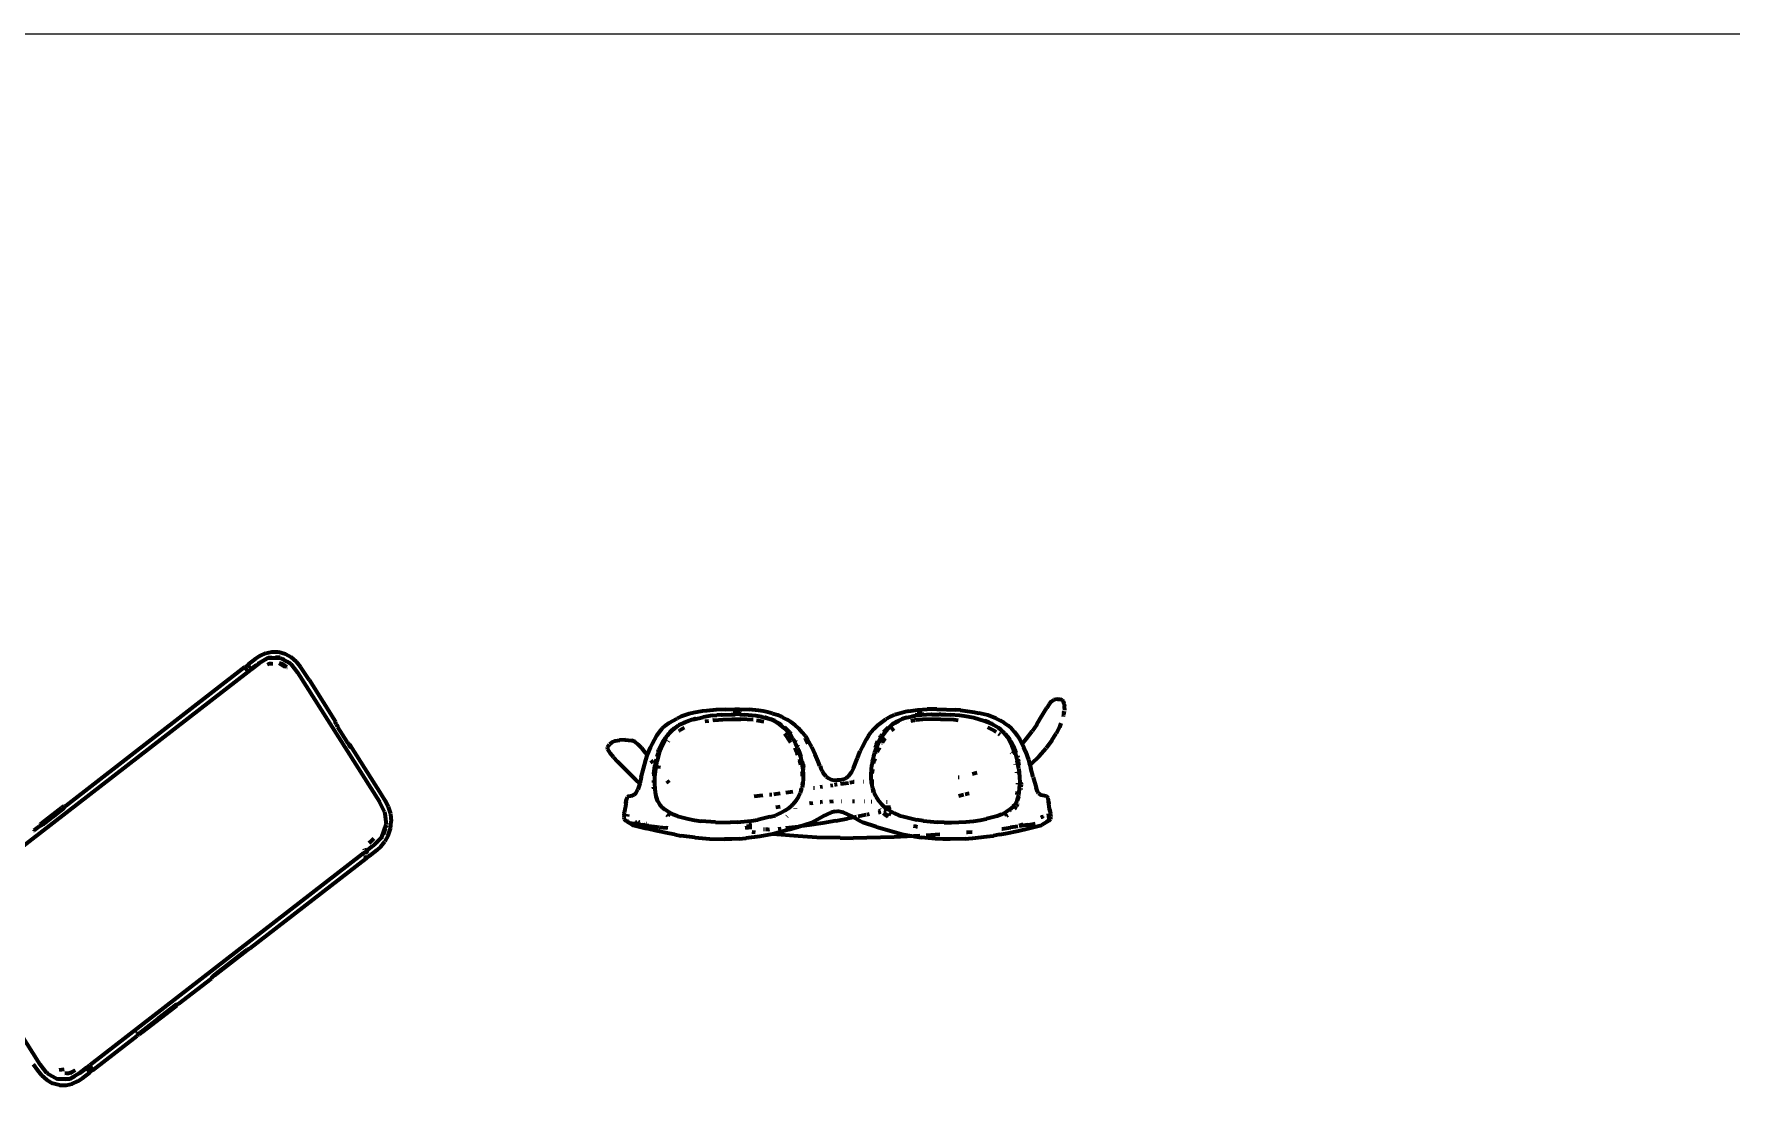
# Model space of a CAD drawing. Header units: millimetres. Extents: x 4307 to 31003, y 2809 to 20009.
# Drawn here: x 14194 to 14712, y 9439 to 9765 of the extents above; entities that cross this region are included whole.
import ezdxf

# ---------------------------------------------------------------- set-up
doc = ezdxf.new("R2010")
doc.units = ezdxf.units.MM
doc.layers.add('ProfileEdges', color=7, linetype='Continuous')

msp = doc.modelspace()

# ---------------------------------------------------------------- linework, layer by layer
for p, q in [((14259.84, 9570.76), (14259.45, 9571.37)), ((14403.59, 9556.39), (14404.75, 9556.51)), ((14199.21, 9526.06), (14202.91, 9528.93)), ((14203.1, 9528.56), (14202.87, 9528.25)), ((14195.48, 9523.18), (14196.45, 9523.93)), ((14195.69, 9522.83), (14195.64, 9522.83)), ((14195.77, 9522.89), (14195.69, 9522.83)), ((14195.97, 9522.97), (14196.1, 9523.02)), ((14294.56, 9513.7), (14294.18, 9514.31)), ((14295.04, 9512.95), (14295, 9513)), ((14295.5, 9514.43), (14295.78, 9513.97)), ((14231.73, 9463.96), (14236.37, 9467.55)), ((14237.16, 9468.17), (14237.33, 9468.3)), ((14228.03, 9461.09), (14225.52, 9459.15)), ((14225.36, 9459.28), (14225.4, 9459.34)), ((14225.41, 9459.37), (14225.58, 9459.58)), ((14201.43, 9448.6), (14201.86, 9448.66))]:
    msp.add_line(p, q)
msp.add_lwpolyline([(13395.19, 9764.66), (15918.46, 9764.66), (15918.46, 8520), (13395.19, 8520)], close=True)
at = {"layer": 'ProfileEdges', "lineweight": 211}
for p, q in [((14262.7, 9574.77), (14261.28, 9573.88)), ((14262.7, 9574.77), (14264.36, 9575.57)), ((14264.36, 9575.57), (14266.25, 9576.03)), ((14266.25, 9576.03), (14268.32, 9576)), ((14268.32, 9576), (14270.35, 9575.46)), ((14270.35, 9575.46), (14272.17, 9574.41)), ((14258.99, 9569.9), (14175.54, 9505.28)), ((14203.34, 9529.04), (14258.04, 9571.4)), ((14258.07, 9571.35), (14258.04, 9571.4)), ((14258.97, 9572.13), (14258.07, 9571.35)), ((14258.9, 9570.04), (14258.07, 9571.35)), ((14258.9, 9570.04), (14259.48, 9570.47)), ((14258.9, 9570.04), (14258.99, 9569.9)), ((14261.28, 9573.88), (14258.97, 9572.13)), ((14258.97, 9572.13), (14259.45, 9571.37)), ((14259.92, 9570.63), (14258.99, 9569.9)), ((14259.48, 9570.47), (14259.84, 9570.76)), ((14259.92, 9570.63), (14259.84, 9570.76)), ((14259.9, 9570.79), (14261.55, 9572.06)), ((14259.92, 9570.63), (14262.44, 9572.57)), ((14262.12, 9572.5), (14262.34, 9572.67)), ((14262.34, 9572.67), (14265.09, 9574.27)), ((14265.18, 9574.15), (14262.44, 9572.57)), ((14264.96, 9572.2), (14265.33, 9572.37)), ((14264.97, 9572.35), (14265.33, 9572.37)), ((14265.09, 9574.27), (14266.23, 9574.32)), ((14265.18, 9574.15), (14268.84, 9574.22)), ((14265.33, 9572.37), (14265.57, 9572.48)), ((14265.33, 9572.37), (14266.57, 9572.44)), ((14265.57, 9572.48), (14266.1, 9572.58)), ((14267.38, 9574.36), (14268.77, 9574.42)), ((14269.66, 9572.17), (14268.52, 9572.56)), ((14268.52, 9572.56), (14270.28, 9571.47)), ((14268.77, 9574.42), (14268.82, 9574.39)), ((14268.84, 9574.22), (14270.84, 9573.06)), ((14269.47, 9573.99), (14269.98, 9573.67)), ((14270.83, 9571.38), (14269.66, 9572.17)), ((14270.83, 9571.38), (14270.87, 9571.34)), ((14272, 9572.41), (14270.84, 9573.06)), ((14271.02, 9573.02), (14272, 9572.41)), ((14272, 9572.41), (14272.05, 9572.36)), ((14272.05, 9572.36), (14274.07, 9569.7)), ((14273.74, 9573.01), (14272.17, 9574.41)), ((14275.03, 9571.41), (14273.74, 9573.01)), ((14274.07, 9569.7), (14299.06, 9530.22)), ((14277.63, 9567.45), (14275.03, 9571.41)), ((14277.63, 9567.45), (14285.71, 9554.64)), ((14503.54, 9560.06), (14502.8, 9558.93)), ((14504.19, 9560.85), (14503.54, 9560.06)), ((14504.19, 9560.85), (14504.94, 9561.35)), ((14506.07, 9561.56), (14504.94, 9561.35)), ((14506.07, 9561.56), (14506.98, 9561.58)), ((14506.98, 9561.58), (14507.54, 9561.35)), ((14507.54, 9561.35), (14507.85, 9560.9)), ((14507.85, 9560.9), (14508.07, 9560.28)), ((14508.07, 9560.28), (14508.24, 9559.44)), ((14508.25, 9558.73), (14508.24, 9559.44)), ((14285.52, 9554.49), (14285.61, 9554.56)), ((14285.64, 9554.3), (14285.67, 9554.47)), ((14285.7, 9554.6), (14285.71, 9554.64)), ((14285.78, 9554.3), (14285.7, 9554.6)), ((14285.89, 9553.86), (14285.78, 9554.3)), ((14386.45, 9553.54), (14387.57, 9554.37)), ((14387.57, 9554.37), (14389.96, 9555.72)), ((14391.2, 9556.25), (14389.96, 9555.72)), ((14391.74, 9554.2), (14390.51, 9553.59)), ((14390.51, 9553.59), (14391.09, 9553.96)), ((14392.15, 9554.47), (14391.09, 9553.96)), ((14392.41, 9556.7), (14391.2, 9556.25)), ((14393.35, 9554.88), (14391.74, 9554.2)), ((14392.15, 9554.47), (14391.74, 9554.2)), ((14392.28, 9554.51), (14392.15, 9554.47)), ((14392.28, 9554.51), (14393.36, 9554.95)), ((14393.68, 9557.07), (14392.41, 9556.7)), ((14394.41, 9555.26), (14393.35, 9554.88)), ((14394.96, 9557.38), (14393.68, 9557.07)), ((14394.96, 9555.4), (14394.41, 9555.26)), ((14397.67, 9557.87), (14394.96, 9557.38)), ((14394.96, 9555.4), (14397.94, 9556.13)), ((14395.63, 9555.64), (14394.96, 9555.4)), ((14395.69, 9555.66), (14395.63, 9555.64)), ((14399.06, 9558.06), (14397.67, 9557.87)), ((14400.73, 9556.55), (14397.94, 9556.13)), ((14399.51, 9554.89), (14398.47, 9554.72)), ((14401.86, 9558.32), (14399.06, 9558.06)), ((14400.73, 9556.55), (14402.1, 9556.69)), ((14401.3, 9555.18), (14400.85, 9555.11)), ((14401.3, 9555.18), (14403.97, 9555.42)), ((14404.66, 9558.47), (14401.86, 9558.32)), ((14403.48, 9556.77), (14402.1, 9556.69)), ((14403.48, 9556.77), (14407.65, 9556.91)), ((14403.71, 9556.82), (14406.47, 9556.92)), ((14403.97, 9555.42), (14406.67, 9555.52)), ((14404.66, 9558.47), (14407.54, 9558.53)), ((14406.47, 9556.92), (14407.65, 9556.91)), ((14406.67, 9555.52), (14409.4, 9555.52)), ((14407.54, 9558.53), (14409.01, 9558.53)), ((14407.65, 9556.91), (14407.79, 9556.95)), ((14407.72, 9557.71), (14407.71, 9557.78)), ((14407.71, 9557.78), (14407.99, 9557.77)), ((14407.81, 9557.27), (14407.73, 9557.67)), ((14409.12, 9556.86), (14407.79, 9556.95)), ((14409.27, 9557.27), (14407.81, 9557.27)), ((14409.01, 9558.53), (14411.93, 9558.43)), ((14409.12, 9556.86), (14410.63, 9556.81)), ((14409.25, 9557.38), (14409.27, 9557.27)), ((14413.17, 9555.3), (14409.4, 9555.52)), ((14414.03, 9556.48), (14410.63, 9556.81)), ((14414.83, 9558.15), (14411.93, 9558.43)), ((14415.86, 9556.14), (14414.03, 9556.48)), ((14414.19, 9555.16), (14415.82, 9554.9)), ((14414.4, 9556.54), (14416.88, 9555.98)), ((14416.22, 9557.93), (14414.83, 9558.15)), ((14415.82, 9554.9), (14416.44, 9554.74)), ((14415.86, 9556.14), (14417.73, 9555.68)), ((14417.7, 9557.62), (14416.22, 9557.93)), ((14417.15, 9555.95), (14416.88, 9556.02)), ((14416.88, 9555.98), (14417.73, 9555.68)), ((14417.15, 9555.95), (14418.46, 9555.5)), ((14419.1, 9557.24), (14417.7, 9557.62)), ((14417.73, 9555.68), (14418.17, 9555.54)), ((14418.17, 9555.54), (14419.45, 9554.97)), ((14419.78, 9554.93), (14418.46, 9555.5)), ((14419.1, 9557.24), (14420.6, 9556.75)), ((14419.54, 9554.94), (14419.45, 9554.97)), ((14419.82, 9554.77), (14419.54, 9554.94)), ((14419.78, 9554.93), (14421.05, 9554.24)), ((14421.2, 9553.89), (14419.82, 9554.77)), ((14420.69, 9554.29), (14419.82, 9554.77)), ((14420.6, 9556.75), (14421.97, 9556.16)), ((14420.69, 9554.29), (14421.86, 9553.49)), ((14421.85, 9553.69), (14421.05, 9554.24)), ((14422.06, 9556.11), (14421.97, 9556.16)), ((14422.06, 9556.11), (14423.45, 9555.4)), ((14424.78, 9554.55), (14423.45, 9555.4)), ((14425.98, 9553.63), (14424.78, 9554.55)), ((14451.24, 9553.63), (14452.42, 9554.59)), ((14452.42, 9554.59), (14453.67, 9555.45)), ((14455, 9556.16), (14453.67, 9555.45)), ((14455.77, 9553.96), (14454.3, 9552.66)), ((14455, 9556.16), (14456.37, 9556.75)), ((14456.46, 9554.29), (14455.35, 9553.49)), ((14455.77, 9553.96), (14455.36, 9553.72)), ((14457.07, 9554.79), (14455.77, 9553.96)), ((14456.09, 9554.24), (14455.77, 9553.96)), ((14457.07, 9554.79), (14456.09, 9554.24)), ((14457.82, 9557.24), (14456.37, 9556.75)), ((14456.46, 9554.29), (14457.65, 9554.97)), ((14457.4, 9555.01), (14457.07, 9554.79)), ((14458.36, 9555.4), (14457.4, 9555.01)), ((14457.43, 9554.98), (14458.36, 9555.4)), ((14458.89, 9555.54), (14457.65, 9554.97)), ((14459.28, 9557.59), (14457.82, 9557.24)), ((14458.36, 9555.4), (14458.57, 9555.5)), ((14459.09, 9555.66), (14458.57, 9555.5)), ((14458.89, 9555.54), (14459.09, 9555.66)), ((14459.09, 9555.66), (14459.17, 9555.68)), ((14459.15, 9555.73), (14460.13, 9555.98)), ((14459.15, 9555.73), (14459.17, 9555.68)), ((14460.13, 9555.98), (14459.17, 9555.68)), ((14460.62, 9557.93), (14459.28, 9557.59)), ((14459.91, 9554.55), (14459.88, 9554.54)), ((14460.13, 9555.98), (14461.63, 9556.32)), ((14460.62, 9557.93), (14462, 9558.15)), ((14461.27, 9554.92), (14462.42, 9555.13)), ((14461.63, 9556.32), (14462.57, 9556.54)), ((14462.78, 9556.52), (14461.63, 9556.32)), ((14462, 9558.15), (14463.44, 9558.32)), ((14462.74, 9555.17), (14462.42, 9555.13)), ((14464.54, 9556.71), (14462.78, 9556.52)), ((14464.92, 9555.4), (14462.88, 9555.18)), ((14463.23, 9557.06), (14463.26, 9557.31)), ((14464.66, 9557.17), (14463.23, 9557.06)), ((14463.44, 9558.32), (14466.34, 9558.5)), ((14467.65, 9556.91), (14464.54, 9556.71)), ((14464.7, 9557.48), (14464.66, 9557.17)), ((14470.35, 9555.52), (14464.92, 9555.4)), ((14469.29, 9558.53), (14466.34, 9558.5)), ((14467.7, 9556.9), (14467.65, 9556.91)), ((14467.7, 9556.9), (14470, 9556.91)), ((14469.29, 9558.53), (14472.21, 9558.47)), ((14470.48, 9556.92), (14470, 9556.91)), ((14470.35, 9555.52), (14474.43, 9555.32)), ((14470.48, 9556.92), (14470.58, 9556.91)), ((14470.58, 9556.91), (14470.66, 9556.91)), ((14470.66, 9556.91), (14473.39, 9556.8)), ((14470.66, 9556.91), (14471.96, 9556.91)), ((14472.21, 9558.47), (14475.06, 9558.32)), ((14476.18, 9556.55), (14473.39, 9556.8)), ((14474.43, 9555.32), (14475.8, 9555.16)), ((14476.47, 9558.18), (14475.06, 9558.32)), ((14477.59, 9556.37), (14476.18, 9556.55)), ((14476.47, 9558.18), (14477.92, 9558.06)), ((14480.53, 9555.83), (14477.59, 9556.37)), ((14477.92, 9558.06), (14480.75, 9557.65)), ((14483.77, 9554.91), (14480.53, 9555.83)), ((14480.75, 9557.65), (14482.11, 9557.35)), ((14484.78, 9556.7), (14482.11, 9557.35)), ((14485.46, 9554.26), (14483.77, 9554.91)), ((14485.03, 9554.51), (14483.91, 9554.95)), ((14487.33, 9555.72), (14484.78, 9556.7)), ((14485.46, 9554.26), (14485.03, 9554.51)), ((14485.46, 9554.26), (14486.6, 9553.7)), ((14486.1, 9554.01), (14485.46, 9554.26)), ((14486.23, 9553.97), (14486.1, 9554.01)), ((14486.23, 9553.97), (14486.6, 9553.7)), ((14487.33, 9555.72), (14488.56, 9555.1)), ((14489.83, 9554.37), (14488.56, 9555.1)), ((14489.83, 9554.37), (14490.99, 9553.54)), ((14499.75, 9553.89), (14500.94, 9555.81)), ((14500.94, 9555.81), (14502.8, 9558.93)), ((14507.15, 9554.28), (14506.66, 9553.07)), ((14507.82, 9556.47), (14507.79, 9556.24)), ((14507.82, 9556.47), (14507.9, 9556.72)), ((14508.12, 9557.92), (14507.88, 9556.85)), ((14507.88, 9556.85), (14507.9, 9556.72)), ((14508.05, 9557.38), (14508.12, 9557.92)), ((14508.25, 9558.73), (14508.18, 9558.25)), ((14285.29, 9553.74), (14285.28, 9553.71)), ((14285.89, 9553.86), (14285.93, 9553.8)), ((14285.93, 9553.8), (14286.27, 9553.09)), ((14286.27, 9553.09), (14286.3, 9553.07)), ((14286.3, 9553.07), (14289.13, 9548.6)), ((14371.09, 9548.9), (14370.17, 9548.44)), ((14371.09, 9548.9), (14372.39, 9549.07)), ((14374.08, 9549.13), (14372.39, 9549.07)), ((14374.08, 9549.13), (14376.03, 9548.97)), ((14377.21, 9548.51), (14376.03, 9548.97)), ((14382.41, 9548.07), (14383.74, 9550.46)), ((14383.74, 9550.46), (14384.54, 9551.58)), ((14384.54, 9551.58), (14385.43, 9552.61)), ((14385.36, 9547.38), (14386.37, 9549.43)), ((14385.43, 9552.61), (14386.45, 9553.54)), ((14385.47, 9548.17), (14386.02, 9549.2)), ((14386.02, 9549.2), (14385.62, 9548.69)), ((14386.02, 9549.2), (14386.46, 9549.92)), ((14386.37, 9549.43), (14386.96, 9550.37)), ((14386.46, 9549.92), (14386.49, 9549.93)), ((14387.38, 9551.14), (14386.59, 9550.1)), ((14387.65, 9551.24), (14386.96, 9550.37)), ((14387.31, 9548.79), (14387.19, 9548.59)), ((14387.62, 9551.37), (14388.2, 9551.95)), ((14388.2, 9551.95), (14387.62, 9551.41)), ((14388.43, 9552.05), (14387.65, 9551.24)), ((14388.2, 9551.95), (14389.09, 9552.7)), ((14388.72, 9552.45), (14388.2, 9551.95)), ((14390.18, 9553.39), (14388.43, 9552.05)), ((14388.72, 9552.45), (14389.09, 9552.7)), ((14389.09, 9552.7), (14390.15, 9553.42)), ((14389.09, 9552.7), (14390.18, 9553.39)), ((14390.18, 9553.39), (14390.15, 9553.42)), ((14390.18, 9553.39), (14390.51, 9553.59)), ((14390.53, 9551.94), (14390.65, 9552.03)), ((14392.13, 9552.8), (14390.65, 9552.03)), ((14422.74, 9552.59), (14421.2, 9553.89)), ((14422.93, 9552.56), (14421.86, 9553.49)), ((14423.41, 9552.44), (14422.72, 9553.02)), ((14424.17, 9551.1), (14422.74, 9552.59)), ((14423.31, 9550.34), (14422.84, 9550.95)), ((14423.89, 9551.53), (14422.93, 9552.56)), ((14423.83, 9549.62), (14423.31, 9550.34)), ((14424.39, 9551.39), (14423.41, 9552.44)), ((14423.89, 9549.53), (14423.86, 9549.57)), ((14423.89, 9551.53), (14424.17, 9551.1)), ((14424.73, 9548.39), (14423.89, 9549.53)), ((14425.11, 9549.82), (14424.17, 9551.1)), ((14424.17, 9551.1), (14424.74, 9550.41)), ((14424.39, 9551.39), (14424.71, 9550.98)), ((14424.74, 9550.41), (14425.11, 9549.82)), ((14425.31, 9549.54), (14425.11, 9549.82)), ((14425.31, 9549.54), (14425.49, 9549.21)), ((14425.49, 9549.21), (14426.14, 9547.96)), ((14425.49, 9549.21), (14426.07, 9548.28)), ((14427.12, 9552.58), (14425.98, 9553.63)), ((14426.19, 9548.74), (14426.16, 9548.78)), ((14428.19, 9551.43), (14427.12, 9552.58)), ((14429.01, 9550.36), (14428.19, 9551.43)), ((14429.01, 9550.36), (14429.78, 9549.23)), ((14429.12, 9549.36), (14429.12, 9549.61)), ((14429.12, 9549.61), (14429.84, 9548.55)), ((14429.88, 9547.98), (14429.12, 9549.36)), ((14431.06, 9546.94), (14429.78, 9549.23)), ((14447.66, 9549.23), (14446.46, 9546.94)), ((14448.38, 9550.36), (14447.66, 9549.23)), ((14448.38, 9550.36), (14449.15, 9551.43)), ((14450.11, 9552.53), (14449.15, 9551.43)), ((14451.24, 9553.63), (14450.11, 9552.53)), ((14450.79, 9547.77), (14451.26, 9548.75)), ((14451.93, 9549.21), (14451.33, 9547.96)), ((14451.95, 9549.6), (14451.34, 9548.5)), ((14451.85, 9549.82), (14452.11, 9550.25)), ((14451.93, 9549.21), (14452.63, 9550.41)), ((14452.14, 9549.88), (14451.95, 9549.6)), ((14452.43, 9550.71), (14452.11, 9550.25)), ((14453.43, 9549.53), (14452.53, 9548.32)), ((14452.63, 9550.41), (14453.44, 9551.53)), ((14453.85, 9552.44), (14452.98, 9551.46)), ((14454.3, 9552.66), (14453.13, 9551.29)), ((14453.43, 9549.53), (14453.52, 9549.66)), ((14453.44, 9551.53), (14454.34, 9552.56)), ((14453.85, 9552.44), (14454.41, 9552.94)), ((14455.35, 9553.49), (14454.34, 9552.56)), ((14455.44, 9552.15), (14456.22, 9552.75)), ((14456.07, 9552.69), (14455.44, 9552.15)), ((14484.69, 9553.07), (14486.75, 9552.03)), ((14486.6, 9553.7), (14487.94, 9552.95)), ((14486.75, 9552.03), (14487.35, 9551.59)), ((14487.94, 9552.95), (14488.12, 9552.78)), ((14489.03, 9552.05), (14488.12, 9552.78)), ((14488.12, 9552.78), (14488.32, 9552.7)), ((14488.18, 9551), (14488.22, 9551.01)), ((14488.54, 9550.66), (14488.18, 9551)), ((14488.58, 9550.71), (14488.22, 9551.01)), ((14488.48, 9552.56), (14488.32, 9552.7)), ((14488.58, 9552.5), (14488.48, 9552.56)), ((14489.03, 9552.05), (14488.58, 9552.5)), ((14489.03, 9552.05), (14489.85, 9551.24)), ((14489.03, 9552.05), (14489.86, 9551.34)), ((14489.85, 9551.24), (14491.19, 9549.43)), ((14490.1, 9551.05), (14490.26, 9550.93)), ((14490.26, 9550.93), (14490.66, 9550.39)), ((14490.66, 9550.39), (14490.92, 9550.08)), ((14490.89, 9550.08), (14491.2, 9549.66)), ((14491.2, 9549.66), (14490.92, 9550.08)), ((14490.99, 9553.54), (14492.06, 9552.61)), ((14491.19, 9549.43), (14492.24, 9547.38)), ((14491.2, 9549.66), (14491.54, 9549.2)), ((14491.54, 9549.2), (14491.76, 9548.78)), ((14491.81, 9548.74), (14491.76, 9548.78)), ((14491.81, 9548.74), (14492.55, 9547.4)), ((14492.06, 9552.61), (14492.99, 9551.58)), ((14492.99, 9551.58), (14493.82, 9550.46)), ((14493.82, 9550.46), (14494.56, 9549.28)), ((14495.27, 9547.9), (14494.56, 9549.28)), ((14495.27, 9547.9), (14496.67, 9549.54)), ((14496.67, 9549.54), (14498.33, 9551.76)), ((14499.75, 9553.89), (14498.33, 9551.76)), ((14504.37, 9548.94), (14502.66, 9546.58)), ((14504.37, 9548.94), (14505.69, 9551.14)), ((14506.66, 9553.07), (14505.69, 9551.14)), ((14289.13, 9548.6), (14289.36, 9548.3)), ((14289.83, 9547.52), (14289.35, 9547.34)), ((14289.36, 9548.3), (14289.62, 9547.96)), ((14290, 9547.63), (14289.62, 9547.96)), ((14289.65, 9546.97), (14290.23, 9547.45)), ((14289.83, 9547.52), (14290.23, 9547.45)), ((14290.23, 9547.45), (14290, 9547.63)), ((14290.27, 9547.45), (14290.23, 9547.45)), ((14299.73, 9532.52), (14290.27, 9547.45)), ((14368.76, 9546.97), (14369.3, 9547.75)), ((14368.82, 9546.27), (14368.76, 9546.97)), ((14369.09, 9545.8), (14368.82, 9546.27)), ((14369.63, 9544.98), (14369.09, 9545.8)), ((14370.17, 9548.44), (14369.3, 9547.75)), ((14370.55, 9543.9), (14369.63, 9544.98)), ((14370.55, 9543.9), (14371.8, 9542.56)), ((14378.11, 9547.76), (14377.21, 9548.51)), ((14379.09, 9546.7), (14378.11, 9547.76)), ((14379.09, 9546.7), (14380.16, 9545.35)), ((14380.16, 9545.35), (14380.87, 9544.4)), ((14380.42, 9543.05), (14380.84, 9544.35)), ((14380.84, 9544.35), (14380.87, 9544.4)), ((14380.87, 9544.4), (14381.83, 9546.85)), ((14381.83, 9546.85), (14382.41, 9548.07)), ((14383.88, 9544.01), (14384.27, 9545.2)), ((14384.53, 9545.15), (14383.88, 9542.77)), ((14384.13, 9545.52), (14384.33, 9546.07)), ((14385.62, 9548.69), (14384.33, 9546.07)), ((14384.53, 9546), (14385.47, 9548.17)), ((14384.53, 9545.15), (14385.36, 9547.38)), ((14425.86, 9546.71), (14426.22, 9546.04)), ((14426.7, 9546.66), (14426.14, 9547.96)), ((14426.27, 9548.58), (14426.22, 9548.68)), ((14426.22, 9546.04), (14426.62, 9545.11)), ((14426.58, 9545.57), (14426.22, 9546.04)), ((14426.54, 9545.41), (14426.62, 9545.11)), ((14426.83, 9544.56), (14426.62, 9545.11)), ((14426.62, 9545.11), (14426.85, 9544.55)), ((14426.7, 9546.66), (14427.59, 9543.97)), ((14426.8, 9547.49), (14426.83, 9547.44)), ((14427.44, 9545.16), (14427.14, 9545.96)), ((14427.8, 9543.97), (14427.44, 9545.16)), ((14427.59, 9543.97), (14427.88, 9542.91)), ((14429.88, 9548.1), (14429.88, 9547.98)), ((14432.14, 9544.65), (14431.06, 9546.94)), ((14433.07, 9542.54), (14432.14, 9544.65)), ((14444.91, 9543.34), (14445, 9543.58)), ((14445, 9543.58), (14445.43, 9544.65)), ((14445.43, 9544.65), (14445.86, 9545.75)), ((14446.46, 9546.94), (14445.86, 9545.75)), ((14449.89, 9543.49), (14450.06, 9544.27)), ((14450.06, 9544.27), (14450.37, 9545.33)), ((14450.37, 9545.33), (14450.81, 9546.66)), ((14450.51, 9546.72), (14450.95, 9547.73)), ((14450.79, 9547.77), (14450.68, 9547.5)), ((14450.81, 9546.66), (14451.33, 9547.96)), ((14450.89, 9545.57), (14451.62, 9546.79)), ((14450.89, 9545.57), (14451.59, 9546.79)), ((14450.99, 9545.41), (14450.97, 9545.35)), ((14451.04, 9545.36), (14451.42, 9546.32)), ((14451.66, 9546.8), (14451.42, 9546.32)), ((14452.48, 9548.22), (14452.52, 9548.23)), ((14452.52, 9548.23), (14452.53, 9548.32)), ((14492.06, 9545.16), (14491.99, 9545.33)), ((14492.96, 9545.55), (14492.24, 9547.38)), ((14492.4, 9545.05), (14492.67, 9545.27)), ((14492.54, 9547.28), (14492.63, 9547.1)), ((14493.24, 9545.82), (14492.55, 9547.4)), ((14492.63, 9547.1), (14493.17, 9545.75)), ((14492.67, 9545.27), (14492.96, 9545.55)), ((14492.96, 9545.55), (14493.17, 9545.75)), ((14493.12, 9545.15), (14492.96, 9545.55)), ((14493.12, 9545.15), (14493.79, 9542.77)), ((14493.17, 9545.75), (14493.24, 9545.82)), ((14493.17, 9545.75), (14493.38, 9545.21)), ((14493.24, 9545.82), (14493.37, 9545.95)), ((14493.31, 9545.67), (14493.24, 9545.82)), ((14493.87, 9544.23), (14494.01, 9543.81)), ((14495.81, 9546.85), (14495.27, 9547.9)), ((14496.35, 9545.61), (14495.81, 9546.85)), ((14496.35, 9545.61), (14497.27, 9543.05)), ((14500.53, 9544.15), (14497.99, 9541.78)), ((14500.53, 9544.15), (14502.66, 9546.58)), ((14371.8, 9542.56), (14377.34, 9536.98)), ((14379.04, 9537.73), (14379.7, 9540.38)), ((14379.7, 9540.38), (14380.42, 9543.05)), ((14382.62, 9542.06), (14382.02, 9542.86)), ((14382.87, 9538.73), (14382.85, 9538.13)), ((14382.87, 9538.73), (14383.21, 9541.19)), ((14383.13, 9542.21), (14383.11, 9542.11)), ((14383.22, 9541.25), (14383.18, 9541.31)), ((14383.19, 9537.94), (14383.44, 9540.3)), ((14383.21, 9541.19), (14383.22, 9541.25)), ((14383.28, 9541.17), (14383.21, 9541.19)), ((14383.22, 9541.25), (14383.69, 9543.31)), ((14383.44, 9540.3), (14383.88, 9542.77)), ((14383.88, 9540.37), (14383.64, 9540.69)), ((14384.28, 9540.53), (14384.26, 9540.43)), ((14384.28, 9540.53), (14384.47, 9541.37)), ((14427.28, 9543.21), (14427.41, 9542.82)), ((14427.73, 9541.57), (14427.41, 9542.82)), ((14427.88, 9542.91), (14428.38, 9540.14)), ((14428.09, 9539.55), (14428.21, 9538.85)), ((14428.31, 9541.93), (14428.15, 9542.59)), ((14428.27, 9538.1), (14428.21, 9538.85)), ((14428.31, 9541.93), (14428.54, 9540.9)), ((14428.38, 9540.14), (14428.49, 9538.72)), ((14428.49, 9538.72), (14428.49, 9537.28)), ((14428.58, 9540.66), (14428.54, 9540.9)), ((14428.65, 9540.18), (14428.63, 9540.33)), ((14433.54, 9541.26), (14433.07, 9542.54)), ((14433.54, 9541.26), (14433.61, 9541.1)), ((14433.61, 9541.1), (14433.83, 9540.5)), ((14434.26, 9539.61), (14433.83, 9540.5)), ((14434.26, 9539.61), (14434.42, 9539.29)), ((14434.58, 9539.09), (14434.42, 9539.29)), ((14435.05, 9538.37), (14434.58, 9539.09)), ((14435.47, 9538.01), (14434.58, 9539.09)), ((14443.24, 9539.29), (14442.21, 9538.01)), ((14443.77, 9540.52), (14443.24, 9539.29)), ((14443.77, 9540.52), (14444.91, 9543.34)), ((14449.17, 9538.72), (14449.46, 9541.53)), ((14449.19, 9537.28), (14449.17, 9538.72)), ((14449.65, 9540.17), (14449.45, 9538.92)), ((14449.66, 9542.61), (14449.46, 9541.53)), ((14449.66, 9542.61), (14449.89, 9543.49)), ((14449.96, 9541.94), (14450.17, 9542.82)), ((14450.37, 9543.44), (14450.17, 9542.82)), ((14481.45, 9539.08), (14480.01, 9538.64)), ((14493.13, 9541.69), (14493.15, 9541.63)), ((14493.57, 9539.28), (14493.59, 9539.12)), ((14494.25, 9540.3), (14493.79, 9542.77)), ((14494.32, 9539.14), (14493.79, 9538.82)), ((14494, 9543.11), (14494.16, 9542.52)), ((14494.43, 9541.37), (14494.16, 9542.52)), ((14494.25, 9540.3), (14494.51, 9537.94)), ((14497.27, 9543.05), (14497.68, 9541.55)), ((14497.68, 9541.55), (14497.27, 9541.24)), ((14497.99, 9541.78), (14497.68, 9541.55)), ((14497.68, 9541.55), (14498, 9540.38)), ((14498.63, 9537.8), (14498, 9540.38)), ((14378.55, 9535.81), (14377.34, 9536.98)), ((14377.41, 9532.86), (14377.98, 9533.96)), ((14378.49, 9535.57), (14377.98, 9533.96)), ((14378.55, 9535.81), (14378.49, 9535.57)), ((14379.04, 9537.73), (14378.55, 9535.81)), ((14378.68, 9535.68), (14378.59, 9535.77)), ((14382.79, 9536.36), (14382.78, 9536.1)), ((14382.8, 9536.77), (14382.79, 9536.36)), ((14382.82, 9534.42), (14382.8, 9534.84)), ((14382.82, 9534.42), (14382.84, 9534.17)), ((14383.13, 9535.9), (14383.19, 9537.94)), ((14383.22, 9534.08), (14383.13, 9535.9)), ((14383.45, 9532.39), (14383.22, 9534.08)), ((14386.87, 9536.71), (14387.44, 9536.05)), ((14425.28, 9533.29), (14423.18, 9532.97)), ((14427.87, 9533.7), (14427.37, 9533.62)), ((14427.7, 9533.17), (14427.87, 9533.7)), ((14427.87, 9533.7), (14428.07, 9534.39)), ((14428.07, 9534.39), (14428.15, 9534.57)), ((14428.18, 9534.65), (14428.15, 9534.57)), ((14428.24, 9535.29), (14428.18, 9534.65)), ((14428.24, 9535.29), (14428.32, 9536.07)), ((14428.35, 9535.83), (14428.24, 9535.29)), ((14428.32, 9536.07), (14428.32, 9536.21)), ((14428.49, 9537.28), (14428.35, 9535.83)), ((14431.88, 9534.4), (14431.65, 9534.36)), ((14434.37, 9534.84), (14433.61, 9534.7)), ((14435.47, 9538.01), (14436.19, 9537.45)), ((14436.19, 9537.45), (14437.02, 9537.05)), ((14436.82, 9535.25), (14437.52, 9535.36)), ((14437.02, 9537.05), (14437.91, 9536.88)), ((14437.91, 9536.88), (14438.84, 9536.83)), ((14438.06, 9535.45), (14438.85, 9535.59)), ((14439.77, 9536.88), (14438.84, 9536.83)), ((14440.7, 9537.05), (14439.77, 9536.88)), ((14439.8, 9535.74), (14442.27, 9536.08)), ((14440.7, 9537.05), (14441.54, 9537.45)), ((14442.21, 9538.01), (14441.54, 9537.45)), ((14442.71, 9536.14), (14443.86, 9536.3)), ((14444.05, 9536.31), (14443.86, 9536.3)), ((14446.86, 9536.47), (14446.98, 9536.47)), ((14449.27, 9536.5), (14449.19, 9537.28)), ((14449.21, 9536.5), (14449.27, 9536.5)), ((14449.34, 9535.83), (14449.27, 9536.5)), ((14449.27, 9536.5), (14449.36, 9536.5)), ((14449.34, 9535.83), (14449.44, 9535.36)), ((14449.36, 9536.68), (14449.36, 9536.5)), ((14449.36, 9536.5), (14450.06, 9536.51)), ((14449.36, 9536.5), (14449.36, 9536.07)), ((14449.36, 9536.07), (14449.44, 9535.36)), ((14449.44, 9535.36), (14449.45, 9535.22)), ((14449.45, 9535.22), (14449.63, 9534.39)), ((14449.57, 9534.34), (14449.79, 9533.25)), ((14449.63, 9534.39), (14450.01, 9533.18)), ((14449.85, 9533.08), (14449.79, 9533.25)), ((14475.81, 9537.77), (14476.07, 9537.81)), ((14493.76, 9532.52), (14493.86, 9533.54)), ((14493.88, 9535.96), (14493.88, 9535.66)), ((14494.27, 9532.39), (14494.5, 9534.08)), ((14494.5, 9534.08), (14494.59, 9535.9)), ((14494.51, 9537.94), (14494.59, 9535.9)), ((14494.89, 9534.29), (14494.87, 9533.95)), ((14494.95, 9535.59), (14494.92, 9534.85)), ((14494.93, 9536.09), (14494.95, 9535.59)), ((14498.63, 9537.8), (14499.55, 9534.62)), ((14499.99, 9533.42), (14499.55, 9534.62)), ((14500.32, 9532.86), (14499.99, 9533.42)), ((14196.21, 9523.89), (14202.15, 9528.5)), ((14202.46, 9528.03), (14200.15, 9526.24)), ((14202.7, 9528.89), (14202.15, 9528.5)), ((14202.55, 9528.09), (14202.46, 9528.03)), ((14202.55, 9528.09), (14203.08, 9528.68)), ((14202.7, 9528.89), (14202.91, 9528.93)), ((14203.08, 9528.68), (14202.91, 9528.93)), ((14203.08, 9528.68), (14203.2, 9528.81)), ((14203.15, 9528.65), (14203.08, 9528.68)), ((14203.1, 9528.56), (14203.12, 9528.61)), ((14203.15, 9528.65), (14203.12, 9528.61)), ((14203.12, 9528.61), (14203.2, 9528.5)), ((14203.2, 9528.81), (14203.15, 9528.65)), ((14203.2, 9528.81), (14203.34, 9529.04)), ((14203.2, 9528.5), (14203.25, 9528.5)), ((14203.2, 9528.5), (14203.21, 9528.47)), ((14300.63, 9527.21), (14299.06, 9530.22)), ((14300.86, 9530.61), (14299.73, 9532.52)), ((14301.78, 9528.72), (14300.86, 9530.61)), ((14301.78, 9528.72), (14302.42, 9526.61)), ((14374.16, 9528.81), (14374.03, 9528.03)), ((14374.03, 9528.03), (14374.04, 9527.97)), ((14374.27, 9529.61), (14374.16, 9528.81)), ((14374.26, 9529.67), (14374.37, 9530.3)), ((14374.26, 9529.67), (14374.27, 9529.61)), ((14374.36, 9529.84), (14374.46, 9530.54)), ((14374.4, 9530.5), (14374.36, 9530.35)), ((14374.36, 9530.35), (14374.37, 9530.3)), ((14374.37, 9530.3), (14374.36, 9529.84)), ((14374.42, 9530.68), (14374.4, 9530.5)), ((14374.44, 9530.78), (14374.42, 9530.68)), ((14374.43, 9530.83), (14374.47, 9530.99)), ((14374.43, 9530.83), (14374.44, 9530.78)), ((14374.46, 9530.54), (14374.53, 9531.03)), ((14374.68, 9531.73), (14374.47, 9530.99)), ((14374.53, 9531.03), (14374.47, 9530.99)), ((14375.13, 9531.94), (14374.68, 9531.73)), ((14375.13, 9531.94), (14376.32, 9532.21)), ((14376.86, 9532.42), (14376.32, 9532.21)), ((14377.41, 9532.86), (14376.86, 9532.42)), ((14383.98, 9530.63), (14383.45, 9532.39)), ((14383.98, 9530.63), (14383.55, 9531.88)), ((14383.99, 9530.55), (14383.98, 9530.63)), ((14384.03, 9530.48), (14383.99, 9530.55)), ((14384.03, 9530.48), (14384.7, 9529.29)), ((14384.11, 9530.19), (14384.03, 9530.48)), ((14384.99, 9528.98), (14384.7, 9529.29)), ((14384.76, 9529.39), (14384.73, 9529.47)), ((14384.99, 9528.98), (14384.76, 9529.39)), ((14385.09, 9528.8), (14384.99, 9528.98)), ((14385.29, 9528.64), (14384.99, 9528.98)), ((14385.09, 9528.8), (14385.29, 9528.64)), ((14385.29, 9528.64), (14386.17, 9527.9)), ((14416.16, 9532.13), (14413.5, 9531.85)), ((14418.86, 9532.41), (14418.13, 9532.33)), ((14421.46, 9532.75), (14419.5, 9532.49)), ((14421.44, 9528.67), (14420.07, 9528.52)), ((14422.88, 9527.54), (14424.15, 9528.42)), ((14424.15, 9528.42), (14424.84, 9529.05)), ((14424.84, 9529.05), (14424.62, 9529.02)), ((14424.9, 9529.05), (14424.84, 9529.05)), ((14424.9, 9529.05), (14425.28, 9529.44)), ((14426.25, 9530.59), (14425.28, 9529.44)), ((14425.99, 9528.26), (14425.97, 9528.24)), ((14427.06, 9531.84), (14426.25, 9530.59)), ((14427.06, 9531.84), (14427.62, 9533)), ((14427.63, 9533.03), (14427.62, 9533)), ((14427.7, 9533.17), (14427.63, 9533.03)), ((14427.85, 9533.06), (14427.86, 9533.09)), ((14430.89, 9529.84), (14430.37, 9529.77)), ((14430.89, 9529.84), (14431.4, 9529.9)), ((14433.61, 9530.16), (14433.76, 9530.18)), ((14434.35, 9530.2), (14433.76, 9530.18)), ((14437.6, 9530.31), (14436.45, 9530.27)), ((14440.14, 9530.34), (14440.07, 9530.34)), ((14444.14, 9530.34), (14443.47, 9530.35)), ((14447.23, 9530.3), (14447.14, 9530.3)), ((14449.37, 9530.26), (14449.24, 9530.26)), ((14450.06, 9533.07), (14450.01, 9533.18)), ((14450.06, 9533.07), (14450.09, 9533)), ((14450.09, 9533), (14450.65, 9531.84)), ((14450.65, 9531.84), (14451.47, 9530.59)), ((14452.44, 9529.44), (14451.47, 9530.59)), ((14451.71, 9528.12), (14451.87, 9527.92)), ((14452.44, 9529.44), (14453.32, 9528.65)), ((14453.22, 9528.65), (14453.32, 9528.65)), ((14453.32, 9528.65), (14453.57, 9528.42)), ((14453.32, 9528.65), (14455.11, 9528.63)), ((14453.49, 9528.04), (14453.36, 9527.99)), ((14454.65, 9527.67), (14453.57, 9528.42)), ((14454.14, 9530.17), (14453.86, 9530.18)), ((14455.11, 9528.63), (14454.87, 9528.54)), ((14475.92, 9532.1), (14477.51, 9532.47)), ((14477.87, 9532.55), (14479.14, 9532.84)), ((14492.44, 9528.64), (14491.56, 9527.9)), ((14492.44, 9528.64), (14492.74, 9528.97)), ((14492.64, 9528.8), (14492.44, 9528.64)), ((14492.64, 9528.8), (14492.74, 9528.97)), ((14492.74, 9528.97), (14492.91, 9529.29)), ((14492.74, 9528.97), (14493.03, 9529.29)), ((14492.92, 9528.05), (14493.17, 9528.28)), ((14493.62, 9530.19), (14493.03, 9529.29)), ((14493.17, 9528.28), (14493.61, 9529.01)), ((14493.88, 9529.52), (14493.61, 9529.01)), ((14493.66, 9530.33), (14493.62, 9530.19)), ((14493.66, 9530.33), (14493.7, 9530.48)), ((14493.74, 9530.55), (14493.7, 9530.48)), ((14493.75, 9530.62), (14493.74, 9530.55)), ((14493.75, 9530.62), (14494.27, 9532.39)), ((14494.17, 9531.88), (14493.75, 9530.62)), ((14493.92, 9529.62), (14493.88, 9529.52)), ((14500.32, 9532.86), (14501.11, 9532.26)), ((14502.6, 9531.94), (14501.11, 9532.26)), ((14502.9, 9531.73), (14502.6, 9531.94)), ((14503.21, 9531.41), (14502.9, 9531.73)), ((14503.2, 9531.03), (14503.27, 9530.54)), ((14503.26, 9530.99), (14503.2, 9531.03)), ((14503.26, 9530.99), (14503.21, 9531.41)), ((14503.3, 9530.83), (14503.26, 9530.99)), ((14503.27, 9530.54), (14503.37, 9529.84)), ((14503.29, 9530.78), (14503.3, 9530.83)), ((14503.3, 9530.7), (14503.29, 9530.78)), ((14503.33, 9530.5), (14503.3, 9530.7)), ((14503.37, 9530.41), (14503.33, 9530.5)), ((14503.37, 9530.35), (14503.36, 9530.3)), ((14503.36, 9530.3), (14503.47, 9529.72)), ((14503.37, 9529.84), (14503.36, 9530.3)), ((14503.37, 9530.41), (14503.37, 9530.35)), ((14503.46, 9529.61), (14503.47, 9529.67)), ((14503.57, 9528.81), (14503.46, 9529.61)), ((14503.47, 9529.72), (14503.47, 9529.67)), ((14503.7, 9528.08), (14503.57, 9528.81)), ((14503.7, 9528.08), (14503.69, 9527.97)), ((14503.81, 9527.24), (14503.7, 9528.03)), ((14195.63, 9522.93), (14195.34, 9522.79)), ((14195.64, 9522.83), (14195.34, 9522.79)), ((14195.48, 9523.18), (14195.58, 9523.38)), ((14195.63, 9522.93), (14195.48, 9523.18)), ((14195.58, 9523.38), (14196.21, 9523.89)), ((14196.4, 9523.33), (14195.63, 9522.93)), ((14195.63, 9522.93), (14196, 9523.07)), ((14195.69, 9522.83), (14195.63, 9522.93)), ((14195.64, 9522.83), (14195.65, 9522.81)), ((14196.4, 9523.33), (14196, 9523.07)), ((14196.64, 9523.53), (14196.4, 9523.33)), ((14199.21, 9526.06), (14196.45, 9523.93)), ((14198.73, 9525.14), (14196.64, 9523.53)), ((14199.44, 9525.69), (14198.73, 9525.14)), ((14199.21, 9526.06), (14199.44, 9525.69)), ((14200.15, 9526.24), (14199.44, 9525.69)), ((14299.8, 9519.46), (14301.11, 9523.24)), ((14300.63, 9527.21), (14300.65, 9527.15)), ((14300.65, 9527.15), (14300.84, 9525.83)), ((14300.84, 9525.83), (14301.11, 9523.24)), ((14301.25, 9523.11), (14301.08, 9522.63)), ((14302.42, 9526.61), (14302.7, 9524.36)), ((14302.46, 9522.06), (14302.7, 9524.36)), ((14373.76, 9526.13), (14373.68, 9525.36)), ((14373.68, 9525.36), (14373.77, 9524.94)), ((14373.76, 9526.13), (14373.83, 9526.55)), ((14374.32, 9524.42), (14373.77, 9524.94)), ((14373.82, 9526.63), (14373.89, 9526.95)), ((14373.82, 9526.58), (14373.82, 9526.63)), ((14373.83, 9526.55), (14373.82, 9526.58)), ((14373.93, 9527.19), (14373.89, 9526.95)), ((14374.04, 9527.97), (14373.91, 9527.24)), ((14373.91, 9527.24), (14373.93, 9527.19)), ((14374.79, 9524.13), (14374.32, 9524.42)), ((14374.62, 9524.72), (14374.63, 9524.86)), ((14374.83, 9526.44), (14374.7, 9525.71)), ((14374.79, 9524.13), (14374.72, 9524.31)), ((14374.84, 9524.02), (14374.79, 9524.13)), ((14375.36, 9523.79), (14374.79, 9524.13)), ((14375.36, 9523.79), (14374.84, 9524.02)), ((14375.45, 9523.75), (14375.36, 9523.79)), ((14376.97, 9523.52), (14375.45, 9523.75)), ((14376.28, 9523.23), (14375.45, 9523.75)), ((14376.28, 9523.23), (14376.56, 9523.11)), ((14376.56, 9523.11), (14380.64, 9522.12)), ((14377.2, 9523.7), (14376.97, 9523.52)), ((14378.48, 9523.31), (14376.97, 9523.52)), ((14377.47, 9523.91), (14377.9, 9524.24)), ((14378.26, 9524), (14378.11, 9524.2)), ((14378.57, 9524.1), (14378.43, 9524)), ((14378.48, 9523.31), (14378.85, 9523.26)), ((14378.85, 9523.26), (14378.9, 9523.25)), ((14378.9, 9523.25), (14379.21, 9523.02)), ((14378.9, 9523.25), (14379.24, 9523.2)), ((14379.21, 9523.02), (14379.57, 9522.78)), ((14379.24, 9523.2), (14380.17, 9523.29)), ((14381.25, 9522.93), (14379.24, 9523.2)), ((14380.13, 9522.96), (14379.24, 9523.2)), ((14380.45, 9522.72), (14380.13, 9522.96)), ((14380.17, 9523.29), (14380.35, 9523.44)), ((14380.54, 9523.61), (14380.61, 9523.67)), ((14381.25, 9522.93), (14383.75, 9522.61)), ((14387.44, 9527.03), (14386.17, 9527.9)), ((14387.21, 9525.98), (14386.78, 9526.28)), ((14387.11, 9526.71), (14387.92, 9526.15)), ((14388.7, 9526.39), (14387.44, 9527.03)), ((14390.05, 9525.9), (14388.7, 9526.39)), ((14390.05, 9525.9), (14393.35, 9525)), ((14393.35, 9525), (14395.28, 9524.65)), ((14395.28, 9524.65), (14397.34, 9524.36)), ((14401.73, 9524.01), (14397.34, 9524.36)), ((14401.73, 9524.01), (14406.2, 9523.97)), ((14408.4, 9524.06), (14406.2, 9523.97)), ((14408.4, 9524.06), (14412.62, 9524.46)), ((14412.74, 9522.84), (14411.19, 9522.7)), ((14411.87, 9523.51), (14412.68, 9523.62)), ((14412.62, 9524.46), (14414.6, 9524.77)), ((14418.27, 9525.61), (14414.6, 9524.77)), ((14418.27, 9525.61), (14419.97, 9526.1)), ((14421.47, 9526.79), (14419.97, 9526.1)), ((14421.47, 9526.79), (14422.88, 9527.54)), ((14423.46, 9525.79), (14423.53, 9525.84)), ((14427.21, 9522.67), (14431.05, 9523.95)), ((14430.32, 9523.07), (14427.21, 9522.67)), ((14434.44, 9523.71), (14430.32, 9523.07)), ((14431.05, 9523.95), (14432.06, 9524.42)), ((14432.06, 9524.42), (14434.53, 9525.83)), ((14438.4, 9524.41), (14434.44, 9523.71)), ((14436.97, 9526.99), (14434.53, 9525.83)), ((14437.98, 9527.28), (14436.97, 9526.99)), ((14437.98, 9527.28), (14438.86, 9527.43)), ((14438.4, 9524.41), (14442.13, 9525.12)), ((14440.76, 9526.99), (14438.86, 9527.43)), ((14440.76, 9526.99), (14443.19, 9525.83)), ((14443.84, 9525.47), (14442.13, 9525.12)), ((14443.84, 9525.47), (14443.19, 9525.83)), ((14443.91, 9525.48), (14443.84, 9525.47)), ((14444.68, 9525.64), (14443.91, 9525.48)), ((14445.61, 9524.47), (14443.91, 9525.48)), ((14447.69, 9526.25), (14445.21, 9525.75)), ((14446.68, 9523.95), (14445.61, 9524.47)), ((14450.72, 9522.6), (14446.68, 9523.95)), ((14448.62, 9526.44), (14447.86, 9526.29)), ((14451.43, 9527.01), (14452.16, 9527.16)), ((14452.03, 9527.5), (14451.51, 9527.32)), ((14453.25, 9526.46), (14452.93, 9526.78)), ((14453.02, 9527.01), (14453.2, 9526.83)), ((14453.14, 9527.36), (14453.57, 9527.45)), ((14453.2, 9526.83), (14454.18, 9526.14)), ((14453.25, 9526.46), (14454.25, 9525.72)), ((14453.27, 9527.73), (14453.57, 9527.45)), ((14453.57, 9527.45), (14453.77, 9527.49)), ((14453.57, 9527.45), (14453.66, 9527.37)), ((14453.84, 9527.25), (14453.66, 9527.37)), ((14454.34, 9526.03), (14454.48, 9525.93)), ((14454.56, 9527.65), (14454.65, 9527.67)), ((14454.9, 9526.52), (14454.56, 9526.75)), ((14454.65, 9527.67), (14455.17, 9527.78)), ((14454.85, 9527.54), (14454.65, 9527.67)), ((14454.85, 9527.54), (14456.25, 9526.79)), ((14455.3, 9526.31), (14454.9, 9526.52)), ((14456.25, 9526.79), (14457.76, 9526.1)), ((14457.76, 9526.1), (14459.46, 9525.61)), ((14459.46, 9525.61), (14463.13, 9524.77)), ((14462.96, 9522.66), (14462.17, 9522.82)), ((14465.11, 9524.46), (14463.13, 9524.77)), ((14465.11, 9524.46), (14469.33, 9524.06)), ((14471.53, 9523.97), (14469.33, 9524.06)), ((14471.53, 9523.97), (14473.76, 9523.95)), ((14473.76, 9523.95), (14478.22, 9524.15)), ((14478.22, 9524.15), (14480.42, 9524.29)), ((14480.42, 9524.29), (14482.45, 9524.65)), ((14482.45, 9524.65), (14484.38, 9525)), ((14487.68, 9525.9), (14484.38, 9525)), ((14489.03, 9526.39), (14487.68, 9525.9)), ((14489.03, 9526.39), (14490.28, 9527.03)), ((14490.62, 9526.71), (14489.81, 9526.15)), ((14491.56, 9527.9), (14490.28, 9527.03)), ((14490.52, 9525.98), (14490.95, 9526.28)), ((14491.75, 9527.62), (14491.54, 9527.44)), ((14495.66, 9523.34), (14494.38, 9522.95)), ((14494.38, 9522.95), (14495.03, 9523.01)), ((14497.04, 9523.21), (14494.57, 9522.81)), ((14495.78, 9523.08), (14497.04, 9523.21)), ((14497.04, 9523.21), (14498.31, 9523.42)), ((14497.09, 9522.12), (14501.17, 9523.11)), ((14498.31, 9523.42), (14499.29, 9523.59)), ((14501.09, 9525.65), (14501.31, 9525.7)), ((14501.17, 9523.11), (14501.45, 9523.23)), ((14501.22, 9525.59), (14501.31, 9525.62)), ((14501.31, 9525.77), (14501.31, 9525.7)), ((14501.31, 9525.62), (14501.53, 9525.7)), ((14501.31, 9525.7), (14501.53, 9525.7)), ((14501.31, 9525.7), (14501.31, 9525.62)), ((14501.31, 9525.62), (14501.32, 9525.54)), ((14503.41, 9524.42), (14501.45, 9523.23)), ((14501.53, 9525.7), (14501.57, 9525.76)), ((14501.57, 9525.76), (14501.74, 9525.98)), ((14501.57, 9525.76), (14501.73, 9525.79)), ((14502.7, 9524.17), (14502.67, 9524.17)), ((14503.29, 9524.46), (14502.7, 9524.17)), ((14503.25, 9526.66), (14503.46, 9525.07)), ((14503.35, 9524.65), (14503.29, 9524.46)), ((14503.42, 9524.88), (14503.36, 9524.68)), ((14503.41, 9524.42), (14503.96, 9524.94)), ((14503.69, 9527.97), (14503.82, 9527.29)), ((14503.82, 9527.29), (14503.8, 9527.19)), ((14503.8, 9527.19), (14503.91, 9526.63)), ((14503.91, 9526.58), (14503.9, 9526.53)), ((14503.9, 9526.53), (14504.03, 9525.63)), ((14503.91, 9526.63), (14503.91, 9526.58)), ((14504, 9525.2), (14503.96, 9524.94)), ((14504, 9525.2), (14504.03, 9525.63)), ((14193.64, 9521.41), (14193.58, 9521.36)), ((14193.72, 9521.58), (14193.64, 9521.41)), ((14193.72, 9521.58), (14195.34, 9522.79)), ((14195.7, 9522.74), (14195.73, 9522.69)), ((14195.75, 9522.74), (14195.73, 9522.77)), ((14296.45, 9518.17), (14295.83, 9517.66)), ((14295.98, 9517.62), (14297.26, 9518.94)), ((14297.26, 9518.94), (14296.45, 9518.17)), ((14297.26, 9518.94), (14297.37, 9519)), ((14299.8, 9519.46), (14297.52, 9517.15)), ((14298.58, 9518.04), (14298.33, 9517.79)), ((14299.49, 9516.64), (14300.74, 9518.1)), ((14299.87, 9519.34), (14299.71, 9519.18)), ((14299.92, 9519.47), (14299.87, 9519.34)), ((14300.88, 9522.09), (14300.22, 9520.29)), ((14301.78, 9519.91), (14300.74, 9518.1)), ((14301.78, 9519.91), (14302.46, 9522.06)), ((14379.25, 9522.57), (14378.87, 9522.81)), ((14378.87, 9522.81), (14379.45, 9522.68)), ((14379.5, 9522.45), (14379.41, 9522.47)), ((14379.45, 9522.68), (14380.05, 9522.55)), ((14379.57, 9522.78), (14380.77, 9522.49)), ((14380.05, 9522.55), (14380.56, 9522.44)), ((14380.77, 9522.49), (14380.45, 9522.72)), ((14383.56, 9521.43), (14380.64, 9522.12)), ((14387.52, 9520.57), (14383.56, 9521.43)), ((14383.75, 9522.61), (14384.4, 9522.53)), ((14384.45, 9522.53), (14386.66, 9522.26)), ((14387.13, 9522.22), (14386.66, 9522.26)), ((14389.31, 9520.25), (14387.52, 9520.57)), ((14389.31, 9520.25), (14391.16, 9519.9)), ((14395.34, 9519.33), (14391.16, 9519.9)), ((14395.34, 9519.33), (14399.86, 9518.97)), ((14399.86, 9518.97), (14404.42, 9518.84)), ((14406.66, 9518.88), (14404.42, 9518.84)), ((14408.86, 9518.97), (14406.66, 9518.88)), ((14408.86, 9518.97), (14411.02, 9519.17)), ((14412.64, 9522.39), (14410.72, 9522.15)), ((14415.21, 9519.7), (14411.02, 9519.17)), ((14412.78, 9522.41), (14412.64, 9522.39)), ((14413.87, 9520.89), (14412.88, 9520.99)), ((14419.12, 9520.41), (14415.21, 9519.7)), ((14416.66, 9521.79), (14416.37, 9521.78)), ((14417.73, 9521.83), (14416.99, 9521.8)), ((14417.73, 9521.83), (14418.15, 9521.86)), ((14420.93, 9520.85), (14419.12, 9520.41)), ((14426.97, 9519.75), (14419.12, 9520.41)), ((14420.8, 9522.04), (14421.76, 9522.11)), ((14424.21, 9521.79), (14420.93, 9520.85)), ((14426.13, 9522.53), (14423.2, 9522.24)), ((14424.21, 9521.79), (14427.01, 9522.6)), ((14427.01, 9522.6), (14426.13, 9522.53)), ((14432.64, 9519.37), (14426.97, 9519.75)), ((14427.01, 9522.6), (14427.21, 9522.67)), ((14439.79, 9519.22), (14432.64, 9519.37)), ((14439.79, 9519.22), (14443.76, 9519.19)), ((14452.08, 9519.3), (14443.76, 9519.19)), ((14450.72, 9522.6), (14456.8, 9520.88)), ((14456.26, 9519.44), (14452.08, 9519.3)), ((14462.18, 9519.76), (14456.26, 9519.44)), ((14456.8, 9520.88), (14458.6, 9520.41)), ((14458.6, 9520.41), (14462.18, 9519.76)), ((14464.03, 9519.86), (14462.18, 9519.76)), ((14462.18, 9519.76), (14462.52, 9519.7)), ((14462.52, 9519.7), (14464.59, 9519.37)), ((14462.96, 9522.66), (14463.35, 9522.61)), ((14466.72, 9519.17), (14464.59, 9519.37)), ((14470.12, 9520.29), (14466.02, 9519.99)), ((14468.87, 9518.97), (14466.72, 9519.17)), ((14471.07, 9518.88), (14468.87, 9518.97)), ((14473.31, 9518.84), (14471.07, 9518.88)), ((14477.86, 9518.97), (14473.31, 9518.84)), ((14477.86, 9518.97), (14480.13, 9519.15)), ((14478.34, 9520.94), (14478.57, 9520.96)), ((14478.57, 9520.96), (14480.07, 9521.1)), ((14480.13, 9519.15), (14484.51, 9519.62)), ((14484.51, 9519.62), (14486.57, 9519.9)), ((14488.42, 9520.25), (14486.57, 9519.9)), ((14488.42, 9520.25), (14490.21, 9520.57)), ((14489.08, 9522), (14489.21, 9522.01)), ((14489.21, 9522.01), (14491.7, 9522.35)), ((14490.21, 9520.57), (14494.17, 9521.43)), ((14493.95, 9522.71), (14491.7, 9522.35)), ((14494.17, 9521.43), (14497.09, 9522.12)), ((14497.19, 9522.44), (14497.68, 9522.55)), ((14497.72, 9522.33), (14497.54, 9522.35)), ((14497.68, 9522.55), (14497.87, 9522.59)), ((14498.32, 9522.47), (14497.72, 9522.33)), ((14498.48, 9522.57), (14498.32, 9522.47)), ((14293.81, 9514.28), (14210.63, 9449.85)), ((14295.04, 9512.95), (14259.49, 9485.42)), ((14293.6, 9515.21), (14293.64, 9515.16)), ((14293.81, 9514.28), (14294.07, 9514.48)), ((14294.07, 9514.48), (14295.01, 9515.2)), ((14294.15, 9514.35), (14294.07, 9514.48)), ((14294.72, 9514.8), (14294.15, 9514.35)), ((14294.18, 9514.31), (14294.15, 9514.35)), ((14294.68, 9515.72), (14294.54, 9515.94)), ((14294.56, 9513.7), (14295, 9513)), ((14295.08, 9515.08), (14294.72, 9514.8)), ((14295.01, 9515.2), (14296.79, 9516.57)), ((14295.01, 9515.2), (14295.08, 9515.08)), ((14295.94, 9513.73), (14295.04, 9512.95)), ((14295.5, 9514.43), (14295.08, 9515.08)), ((14295.78, 9513.97), (14295.94, 9513.73)), ((14295.97, 9513.67), (14295.94, 9513.73)), ((14298.25, 9515.47), (14295.97, 9513.67)), ((14296.79, 9516.57), (14297.52, 9517.15)), ((14299.49, 9516.64), (14298.25, 9515.47)), ((14195.55, 9450.04), (14170.56, 9489.53)), ((14258.56, 9484.81), (14248.61, 9477.11)), ((14249.23, 9477.78), (14258.33, 9484.85)), ((14258.6, 9484.94), (14258.23, 9484.67)), ((14258.46, 9484.93), (14258.33, 9484.85)), ((14258.46, 9484.93), (14258.63, 9485.04)), ((14258.56, 9484.81), (14259.11, 9485.25)), ((14258.74, 9485.12), (14258.63, 9485.04)), ((14259.11, 9485.25), (14258.74, 9485.12)), ((14259.02, 9485.28), (14259.05, 9485.31)), ((14259.05, 9485.31), (14259.09, 9485.33)), ((14259.11, 9485.25), (14259.14, 9485.27)), ((14259.29, 9485.4), (14259.14, 9485.27)), ((14259.15, 9485.37), (14259.29, 9485.4)), ((14259.25, 9485.63), (14259.26, 9485.61)), ((14259.29, 9485.4), (14259.39, 9485.41)), ((14259.34, 9485.48), (14259.39, 9485.41)), ((14259.39, 9485.41), (14259.49, 9485.42)), ((14259.49, 9485.42), (14259.42, 9485.53)), ((14237.72, 9468.55), (14247.77, 9476.34)), ((14247.77, 9476.34), (14247.68, 9476.47)), ((14247.83, 9476.43), (14247.75, 9476.54)), ((14247.83, 9476.43), (14247.77, 9476.34)), ((14248.02, 9476.65), (14247.83, 9476.43)), ((14247.83, 9476.43), (14247.86, 9476.54)), ((14247.89, 9476.57), (14247.86, 9476.54)), ((14248.05, 9476.75), (14247.89, 9476.57)), ((14247.95, 9476.71), (14247.89, 9476.57)), ((14248.05, 9476.75), (14247.95, 9476.71)), ((14248.05, 9476.75), (14248.02, 9476.65)), ((14248.05, 9476.75), (14248.14, 9476.81)), ((14248.14, 9476.81), (14248.22, 9476.92)), ((14248.22, 9476.92), (14248.61, 9477.11)), ((14248.29, 9477.02), (14248.22, 9476.92)), ((14248.29, 9477.02), (14248.84, 9477.4)), ((14248.29, 9477.02), (14248.57, 9477.28)), ((14248.6, 9477.3), (14248.57, 9477.28)), ((14248.6, 9477.3), (14248.65, 9477.35)), ((14248.65, 9477.35), (14249.23, 9477.78)), ((14226.66, 9459.91), (14236.71, 9467.66)), ((14236.57, 9467.98), (14231.61, 9464.15)), ((14237.16, 9468.17), (14236.37, 9467.55)), ((14237.08, 9468.3), (14236.57, 9467.98)), ((14236.6, 9468.13), (14236.57, 9467.98)), ((14237.08, 9468.3), (14236.6, 9468.13)), ((14236.71, 9467.66), (14237.23, 9468.09)), ((14237.29, 9468.37), (14237.08, 9468.3)), ((14237.33, 9468.3), (14237.23, 9468.09)), ((14237.37, 9468.4), (14237.29, 9468.37)), ((14237.33, 9468.3), (14237.29, 9468.37)), ((14237.72, 9468.55), (14237.37, 9468.4)), ((14226.35, 9460.07), (14230.96, 9463.63)), ((14231.73, 9463.96), (14228.03, 9461.09)), ((14231.61, 9464.15), (14230.96, 9463.63)), ((14231.61, 9464.15), (14231.59, 9464.19)), ((14231.73, 9463.96), (14231.61, 9464.15)), ((14211.6, 9448.32), (14225.16, 9458.83)), ((14225.1, 9459.8), (14225.17, 9459.75)), ((14225.17, 9459.75), (14225.13, 9459.66)), ((14225.13, 9459.66), (14225.36, 9459.28)), ((14225.16, 9458.83), (14225.3, 9459.06)), ((14225.17, 9459.75), (14225.28, 9459.87)), ((14225.17, 9459.75), (14225.41, 9459.37)), ((14225.3, 9459.06), (14225.36, 9459.28)), ((14225.44, 9459.22), (14225.3, 9459.06)), ((14225.4, 9459.34), (14225.41, 9459.37)), ((14225.4, 9459.34), (14225.46, 9459.25)), ((14225.46, 9459.25), (14225.44, 9459.22)), ((14225.58, 9459.43), (14225.46, 9459.25)), ((14225.46, 9459.25), (14225.52, 9459.15)), ((14225.52, 9459.15), (14225.73, 9459.19)), ((14225.58, 9459.43), (14225.68, 9459.51)), ((14225.68, 9459.51), (14225.89, 9459.7)), ((14226.66, 9459.91), (14225.73, 9459.19)), ((14225.89, 9459.7), (14226.04, 9459.84)), ((14226.35, 9460.07), (14226.04, 9459.84)), ((14193.42, 9450.17), (14194.65, 9448.34)), ((14194.65, 9448.34), (14195.94, 9446.75)), ((14197.57, 9447.38), (14195.55, 9450.04)), ((14195.94, 9446.75), (14197.51, 9445.35)), ((14197.51, 9445.35), (14199.33, 9444.29)), ((14197.57, 9447.38), (14200.78, 9445.52)), ((14197.72, 9447.43), (14197.61, 9447.58)), ((14197.93, 9447.3), (14197.72, 9447.43)), ((14204.44, 9445.59), (14200.78, 9445.52)), ((14202.81, 9448.52), (14201.36, 9448.34)), ((14203.88, 9445.54), (14203.06, 9445.5)), ((14204.33, 9447.37), (14203.07, 9447.3)), ((14204.11, 9447.27), (14203.52, 9447.16)), ((14204.33, 9447.37), (14204.11, 9447.27)), ((14205.47, 9447.89), (14204.33, 9447.37)), ((14204.68, 9447.39), (14204.33, 9447.37)), ((14207.18, 9447.17), (14204.44, 9445.59)), ((14204.63, 9445.57), (14204.5, 9445.56)), ((14206.08, 9446.41), (14204.63, 9445.57)), ((14204.68, 9447.39), (14205.47, 9447.89)), ((14205.47, 9447.89), (14206.14, 9448.31)), ((14205.47, 9447.89), (14206.25, 9448.31)), ((14206.98, 9444.99), (14208.4, 9445.88)), ((14209.59, 9449.04), (14207.18, 9447.17)), ((14209.6, 9448.87), (14207.55, 9447.3)), ((14208.4, 9445.88), (14210.66, 9447.59)), ((14209.59, 9449.04), (14209.68, 9449.14)), ((14209.68, 9449.14), (14209.74, 9449.16)), ((14209.68, 9449.14), (14209.77, 9449.01)), ((14209.74, 9449.16), (14210.63, 9449.85)), ((14209.82, 9449.04), (14209.74, 9449.16)), ((14209.82, 9449.04), (14209.77, 9449.01)), ((14210.66, 9447.59), (14209.77, 9449.01)), ((14210.25, 9449.37), (14209.82, 9449.04)), ((14209.82, 9449.04), (14210.71, 9447.63)), ((14210.71, 9449.72), (14210.25, 9449.37)), ((14210.63, 9449.85), (14210.71, 9449.72)), ((14210.66, 9447.59), (14210.71, 9447.63)), ((14210.71, 9449.72), (14210.74, 9449.68)), ((14210.71, 9447.63), (14211.56, 9448.37)), ((14210.76, 9449.65), (14210.74, 9449.68)), ((14210.86, 9449.48), (14210.76, 9449.65)), ((14210.86, 9449.48), (14210.92, 9449.39)), ((14210.92, 9449.39), (14211.33, 9448.74)), ((14211.37, 9448.68), (14211.33, 9448.74)), ((14211.56, 9448.37), (14211.37, 9448.68)), ((14211.56, 9448.37), (14211.6, 9448.32)), ((14201.37, 9443.76), (14199.33, 9444.29)), ((14201.37, 9443.76), (14203.43, 9443.73)), ((14203.43, 9443.73), (14205.32, 9444.19)), ((14205.32, 9444.19), (14206.98, 9444.99))]:
    msp.add_line(p, q, dxfattribs=at)

doc.saveas('drawing.dxf')
